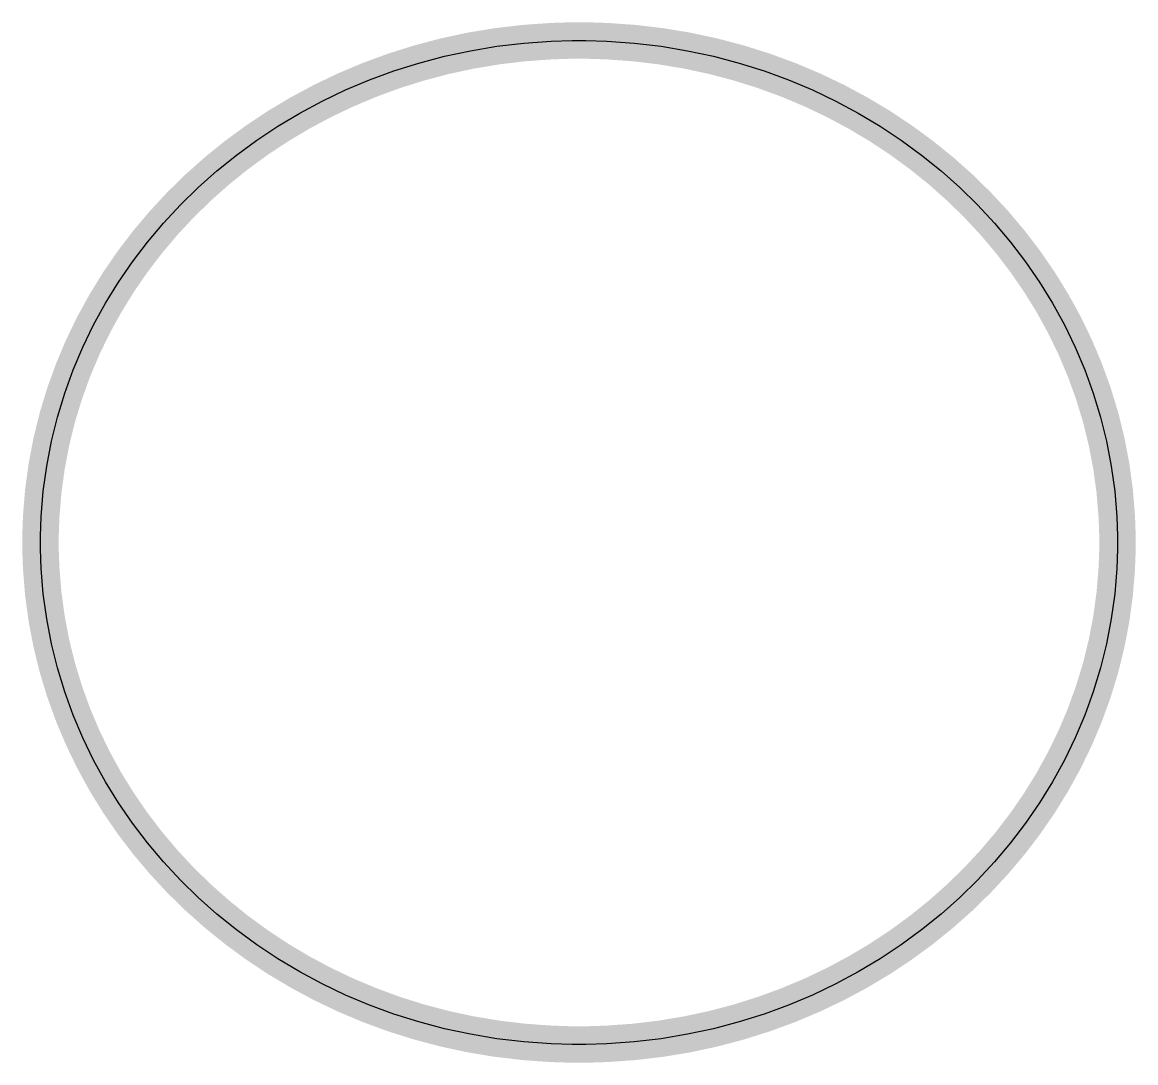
# Model space of a CAD drawing. Extents: x 0 to 30.5, y 0 to 28.6.
import ezdxf

# ---------------------------------------------------------------- set-up
doc = ezdxf.new("R2010")
doc.units = 0
doc.layers.get('0').update_dxf_attribs({"linetype": 'CONTINUOUS'})

msp = doc.modelspace()

# ---------------------------------------------------------------- linework, layer by layer
at = {"color": 0, "const_width": 1}
msp.add_lwpolyline([(30.0463, 14.2838), (30.0463, 14.1065), (30.0269, 13.575), (29.97, 12.8756), (29.876, 12.1864), (29.746, 11.5082), (29.5811, 10.8419), (29.3821, 10.1884), (29.1499, 9.5485), (28.8853, 8.92307), (28.5894, 8.31304), (28.2632, 7.71924), (27.9075, 7.14253), (27.5232, 6.58371), (27.1114, 6.04378), (26.6728, 5.52354), (26.2083, 5.02382), (25.7193, 4.54551), (25.2062, 4.08951), (24.6701, 3.65668), (24.1121, 3.24783), (23.5329, 2.86388), (22.9335, 2.50564), (22.3149, 2.17404), (21.6778, 1.8699), (21.0235, 1.59413), (20.3526, 1.34755), (19.6661, 1.13102), (18.9651, 0.945421), (18.2504, 0.791667), (17.5229, 0.670518), (16.7835, 0.582954), (16.0333, 0.529785), (15.4632, 0.511828), (15.2731, 0.511828), (15.0831, 0.511828), (14.5129, 0.529785), (13.7626, 0.582954), (13.0233, 0.670518), (12.2958, 0.791667), (11.5811, 0.945421), (10.88, 1.13102), (10.1936, 1.34755), (9.52274, 1.59413), (8.86833, 1.8699), (8.23133, 2.17404), (7.61268, 2.50564), (7.01329, 2.86388), (6.43408, 3.24783), (5.87603, 3.65668), (5.33996, 4.08951), (4.82693, 4.54551), (4.33778, 5.02382), (3.87343, 5.52354), (3.43485, 6.04378), (3.023, 6.58371), (2.63872, 7.14253), (2.28299, 7.71924), (1.95676, 8.31304), (1.66092, 8.92307), (1.39638, 9.5485), (1.16412, 10.1884), (0.965061, 10.8419), (0.800131, 11.5082), (0.670193, 12.1864), (0.576226, 12.8756), (0.519206, 13.575), (0.5, 14.1065), (0.5, 14.2838), (0.5, 14.4608), (0.519206, 14.9924), (0.576226, 15.6918), (0.670193, 16.381), (0.800131, 17.0593), (0.965061, 17.7256), (1.16412, 18.379), (1.39638, 19.0189), (1.66092, 19.6443), (1.95676, 20.2544), (2.28299, 20.8482), (2.63872, 21.4249), (3.023, 21.9837), (3.43485, 22.5236), (3.87343, 23.0439), (4.33778, 23.5436), (4.82693, 24.0219), (5.33996, 24.4779), (5.87603, 24.9107), (6.43408, 25.3196), (7.01329, 25.7036), (7.61268, 26.0618), (8.23133, 26.3933), (8.86833, 26.6975), (9.52274, 26.9733), (10.1936, 27.2199), (10.88, 27.4364), (11.5811, 27.6221), (12.2958, 27.7758), (13.0233, 27.8969), (13.7626, 27.9844), (14.5129, 28.0376), (15.0831, 28.0556), (15.2731, 28.0556), (15.4632, 28.0556), (16.0333, 28.0376), (16.7835, 27.9844), (17.5229, 27.8969), (18.2504, 27.7758), (18.9651, 27.6221), (19.6661, 27.4364), (20.3526, 27.2199), (21.0235, 26.9733), (21.6778, 26.6975), (22.3149, 26.3933), (22.9335, 26.0618), (23.5329, 25.7036), (24.1121, 25.3196), (24.6701, 24.9107), (25.2062, 24.4779), (25.7193, 24.0219), (26.2083, 23.5436), (26.6728, 23.0439), (27.1114, 22.5236), (27.5232, 21.9837), (27.9075, 21.4249), (28.2632, 20.8482), (28.5894, 20.2544), (28.8853, 19.6443), (29.1499, 19.0189), (29.3821, 18.379), (29.5811, 17.7256), (29.746, 17.0593), (29.876, 16.381), (29.97, 15.6918), (30.0269, 14.9924), (30.0463, 14.4608), (30.0463, 14.2838)], close=True, dxfattribs=at)
at = {"color": 7}
msp.add_lwpolyline([(30.0463, 14.2838), (30.0463, 14.1065), (30.0269, 13.575), (29.97, 12.8756), (29.876, 12.1864), (29.746, 11.5082), (29.5811, 10.8419), (29.3821, 10.1884), (29.1499, 9.5485), (28.8853, 8.92307), (28.5894, 8.31304), (28.2632, 7.71924), (27.9075, 7.14253), (27.5232, 6.58371), (27.1114, 6.04378), (26.6728, 5.52354), (26.2083, 5.02382), (25.7193, 4.54551), (25.2062, 4.08951), (24.6701, 3.65668), (24.1121, 3.24783), (23.5329, 2.86388), (22.9335, 2.50564), (22.3149, 2.17404), (21.6778, 1.8699), (21.0235, 1.59413), (20.3526, 1.34755), (19.6661, 1.13102), (18.9651, 0.945421), (18.2504, 0.791667), (17.5229, 0.670518), (16.7835, 0.582954), (16.0333, 0.529785), (15.4632, 0.511828), (15.2731, 0.511828), (15.0831, 0.511828), (14.5129, 0.529785), (13.7626, 0.582954), (13.0233, 0.670518), (12.2958, 0.791667), (11.5811, 0.945421), (10.88, 1.13102), (10.1936, 1.34755), (9.52274, 1.59413), (8.86833, 1.8699), (8.23133, 2.17404), (7.61268, 2.50564), (7.01329, 2.86388), (6.43408, 3.24783), (5.87603, 3.65668), (5.33996, 4.08951), (4.82693, 4.54551), (4.33778, 5.02382), (3.87343, 5.52354), (3.43485, 6.04378), (3.023, 6.58371), (2.63872, 7.14253), (2.28299, 7.71924), (1.95676, 8.31304), (1.66092, 8.92307), (1.39638, 9.5485), (1.16412, 10.1884), (0.965061, 10.8419), (0.800131, 11.5082), (0.670193, 12.1864), (0.576226, 12.8756), (0.519206, 13.575), (0.5, 14.1065), (0.5, 14.2838), (0.5, 14.4608), (0.519206, 14.9924), (0.576226, 15.6918), (0.670193, 16.381), (0.800131, 17.0593), (0.965061, 17.7256), (1.16412, 18.379), (1.39638, 19.0189), (1.66092, 19.6443), (1.95676, 20.2544), (2.28299, 20.8482), (2.63872, 21.4249), (3.023, 21.9837), (3.43485, 22.5236), (3.87343, 23.0439), (4.33778, 23.5436), (4.82693, 24.0219), (5.33996, 24.4779), (5.87603, 24.9107), (6.43408, 25.3196), (7.01329, 25.7036), (7.61268, 26.0618), (8.23133, 26.3933), (8.86833, 26.6975), (9.52274, 26.9733), (10.1936, 27.2199), (10.88, 27.4364), (11.5811, 27.6221), (12.2958, 27.7758), (13.0233, 27.8969), (13.7626, 27.9844), (14.5129, 28.0376), (15.0831, 28.0556), (15.2731, 28.0556), (15.4632, 28.0556), (16.0333, 28.0376), (16.7835, 27.9844), (17.5229, 27.8969), (18.2504, 27.7758), (18.9651, 27.6221), (19.6661, 27.4364), (20.3526, 27.2199), (21.0235, 26.9733), (21.6778, 26.6975), (22.3149, 26.3933), (22.9335, 26.0618), (23.5329, 25.7036), (24.1121, 25.3196), (24.6701, 24.9107), (25.2062, 24.4779), (25.7193, 24.0219), (26.2083, 23.5436), (26.6728, 23.0439), (27.1114, 22.5236), (27.5232, 21.9837), (27.9075, 21.4249), (28.2632, 20.8482), (28.5894, 20.2544), (28.8853, 19.6443), (29.1499, 19.0189), (29.3821, 18.379), (29.5811, 17.7256), (29.746, 17.0593), (29.876, 16.381), (29.97, 15.6918), (30.0269, 14.9924), (30.0463, 14.4608), (30.0463, 14.2838)], close=True, dxfattribs=at)

doc.saveas('drawing.dxf')
